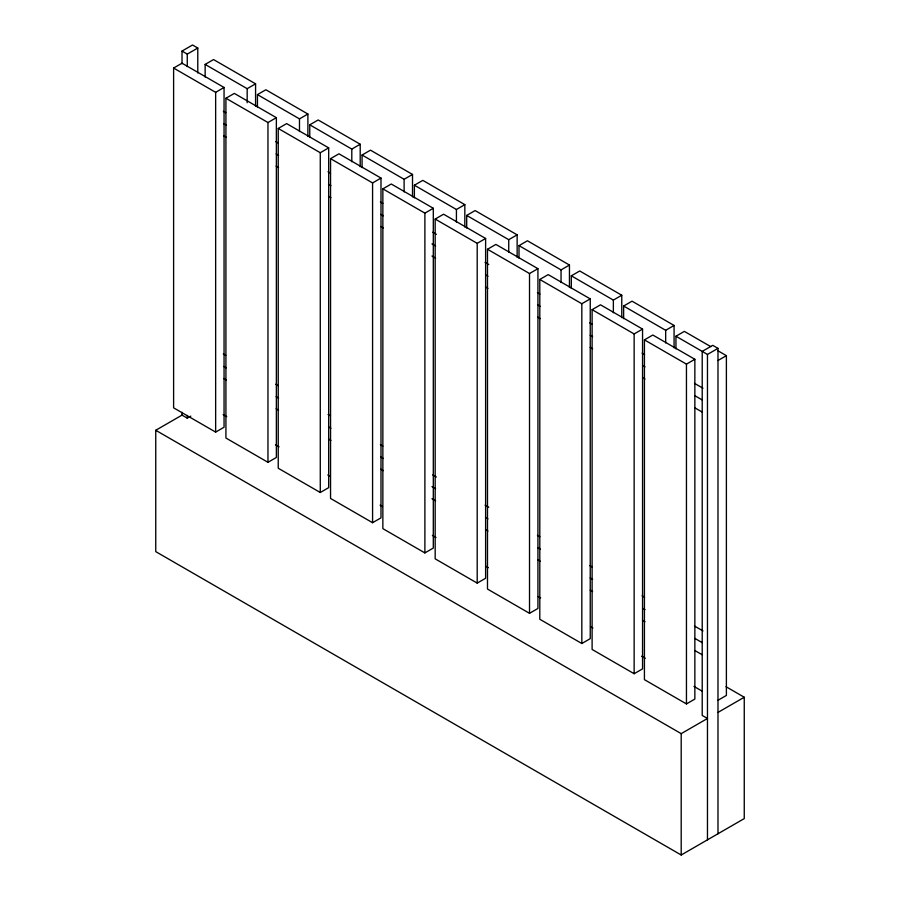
<?xml version="1.0" encoding="UTF-8"?>
<svg xmlns="http://www.w3.org/2000/svg" width="900" height="900" viewBox="0 0 900 900"><rect width="100%" height="100%" fill="white"/><g stroke="black" fill="none" stroke-linecap="round" stroke-linejoin="round"><path stroke-width="1.35" d="M182.014 63.72L182.014 51.064L192.532 45L197.786 48.038L197.786 73.001M182.014 51.064L187.268 54.101L197.786 48.038M173.61 68.051L182.014 63.203L224.055 87.469L224.055 427.252L215.651 432.101L173.61 407.835L173.61 68.051L215.651 92.329L224.055 87.469M205.144 77.051L205.144 64.418L213.547 59.557L255.578 83.835L255.578 106.301M225.922 98.258L234.326 93.409L276.368 117.675L276.368 457.447L267.964 462.308L225.922 438.03L225.922 98.258L267.964 122.524L276.368 117.675M205.144 64.418L247.174 88.684L255.578 83.835M257.445 107.258L257.445 94.612L265.86 89.764L307.89 114.03L307.89 136.496M278.235 128.464L286.639 123.604L328.68 147.881L328.68 487.654L320.276 492.502L278.235 468.236L278.235 128.464L320.276 152.73L328.68 147.881M257.445 94.612L299.486 118.89L307.89 114.03M309.757 137.453L309.757 124.819L318.173 119.97L360.202 144.236L360.202 166.703M330.548 158.659L338.951 153.81L380.993 178.076L380.993 517.86L372.577 522.709L330.548 498.442L330.548 158.659L372.577 182.936L380.993 178.076M309.757 124.819L351.799 149.085L360.202 144.236M362.07 167.659L362.07 155.025L370.485 150.165L412.515 174.442L412.515 196.898M382.86 188.865L391.264 184.005L433.305 208.282L433.305 548.055L424.89 552.915L382.86 528.637L382.86 188.865L424.89 213.131L433.305 208.282M362.07 155.025L404.111 179.291L412.515 174.442M414.382 197.865L414.382 185.22L422.798 180.371L464.827 204.638L464.827 227.104M435.173 219.071L443.576 214.211L485.618 238.477L485.618 578.261L477.202 583.11L435.173 558.844L435.173 219.071L477.202 243.338L485.618 238.477M414.382 185.22L456.424 209.498L464.827 204.638M466.695 228.06L466.695 215.426L475.11 210.566L517.14 234.844L517.14 257.31M726.008 686.711L744.255 697.241L744.255 818.595L681.199 855L155.745 551.632L155.745 430.279L182.014 415.114L187.268 418.151L190.778 416.126M487.485 249.266L495.889 244.417L537.93 268.684L537.93 608.456L529.515 613.316L487.485 589.05L487.485 249.266L529.515 273.532L537.93 268.684M466.695 215.426L508.736 239.692L517.14 234.844M519.007 258.266L519.007 245.632L527.423 240.773L569.452 265.039L569.452 287.505M539.798 279.472L548.201 274.613L590.242 298.89L590.242 638.663L581.827 643.511L539.798 619.245L539.798 279.472L581.827 303.739L590.242 298.89M519.007 245.632L561.049 269.899L569.452 265.039M571.32 288.461L571.32 275.827L579.724 270.979L621.765 295.245L621.765 317.711M592.11 309.668L600.514 304.819L642.555 329.085L642.555 668.869L634.14 673.717L592.11 649.451L592.11 309.668L634.14 333.945L642.555 329.085M571.32 275.827L613.361 300.094L621.765 295.245M623.633 318.668L623.633 306.034L632.036 301.174L674.077 325.451L674.077 347.906M644.423 339.874L652.826 335.025L694.856 359.291L694.856 699.064L686.452 703.924L644.423 679.646L644.423 339.874L686.452 364.14L694.856 359.291M623.633 306.034L665.674 330.3L674.077 325.451M675.945 348.874L675.945 336.229L684.349 331.38L710.775 346.635M675.945 336.229L707.467 354.431L717.986 348.368L717.986 833.76M717.986 360.506L726.39 355.646L726.39 695.43L717.986 700.279M155.745 430.279L681.199 733.646L707.467 718.481L702.214 715.444L702.214 351.405L712.732 345.33L717.986 348.368M717.986 712.418L744.255 697.241M717.986 350.798L726.39 355.646M223.346 111.33L225.776 112.736M275.692 141.559L278.123 142.965M328.039 171.776L330.48 173.183M380.385 201.994L382.826 203.4M432.731 232.222L436.387 234.326M485.077 262.44L488.734 264.555M537.424 292.669L539.865 294.075M589.77 322.886L592.211 324.293M642.116 353.115L644.558 354.51M694.462 383.332L702.99 388.249M223.796 123.728L226.226 125.134M276.142 153.945L278.572 155.351M328.489 184.174L330.919 185.58M380.835 214.391L383.265 215.797M431.966 243.911L435.611 246.015M485.527 274.838L487.957 276.244M537.874 305.055L540.304 306.461M590.22 335.284L592.65 336.69M642.566 365.501L644.996 366.907M694.913 395.73L702.214 399.938M223.796 135.866L226.226 137.261M276.142 166.084L278.572 167.49M328.489 196.301L330.919 197.708M380.835 226.53L383.265 227.936M431.966 256.05L435.611 258.154M485.527 286.976L487.957 288.371M537.874 317.194L540.304 318.6M590.22 347.411L592.65 348.817M642.566 377.64L644.996 379.046M694.913 407.858L702.214 412.076M223.346 354.026L225.776 355.433M275.692 384.255L278.123 385.661M328.039 414.473L330.48 415.879M380.385 444.701L382.826 446.108M432.731 474.919L436.387 477.022M485.077 505.136L488.734 507.251M537.424 535.365L539.865 536.771M589.77 565.582L592.211 566.989M642.116 595.811L644.558 597.217M694.462 626.029L702.99 630.945M223.796 366.424L226.226 367.83M276.142 396.641L278.572 398.048M328.489 426.87L330.919 428.276M380.835 457.088L383.265 458.494M431.966 486.608L435.611 488.723M485.527 517.534L487.957 518.94M537.874 547.751L540.304 549.158M590.22 577.98L592.65 579.386M642.566 608.197L644.996 609.604M694.913 638.426L702.214 642.645M223.796 378.562L226.226 379.969M276.142 408.78L278.572 410.186M328.489 438.998L330.919 440.404M380.835 469.226L383.265 470.632M431.966 498.746L435.611 500.85M485.527 529.673L487.957 531.079M537.874 559.89L540.304 561.296M590.22 590.119L592.65 591.514M642.566 620.336L644.996 621.742M694.913 650.554L702.214 654.773M223.155 414.596L226.755 416.678M275.468 444.791L279.067 446.873M327.78 474.998L330.176 476.381M380.093 505.204L382.489 506.588M432.405 535.399L436.005 537.48M485.91 566.303L488.317 567.686M538.222 596.498L540.63 597.881M590.535 626.704L592.942 628.087M641.644 656.212L645.255 658.294M693.956 686.408L702.371 691.268M707.467 354.431L707.467 839.835M686.452 364.14L686.452 703.924M681.199 733.646L681.199 855M665.674 330.3L665.674 342.934M634.14 333.945L634.14 673.717M613.361 300.094L613.361 312.739M581.827 303.739L581.827 643.511M561.049 269.899L561.049 282.532M529.515 273.532L529.515 613.316M508.736 239.692L508.736 252.326M477.202 243.338L477.202 583.11M456.424 209.498L456.424 222.131M424.89 213.131L424.89 552.915M404.111 179.291L404.111 191.925M372.577 182.936L372.577 522.709M351.799 149.085L351.799 161.73M320.276 152.73L320.276 492.502M299.486 118.89L299.486 131.524M267.964 122.524L267.964 462.308M247.174 88.684L247.174 102.724M215.651 92.329L215.651 432.101M187.268 54.101L187.268 66.578M187.268 415.395L187.268 418.151M182.014 412.301L182.014 415.114"/></g></svg>
